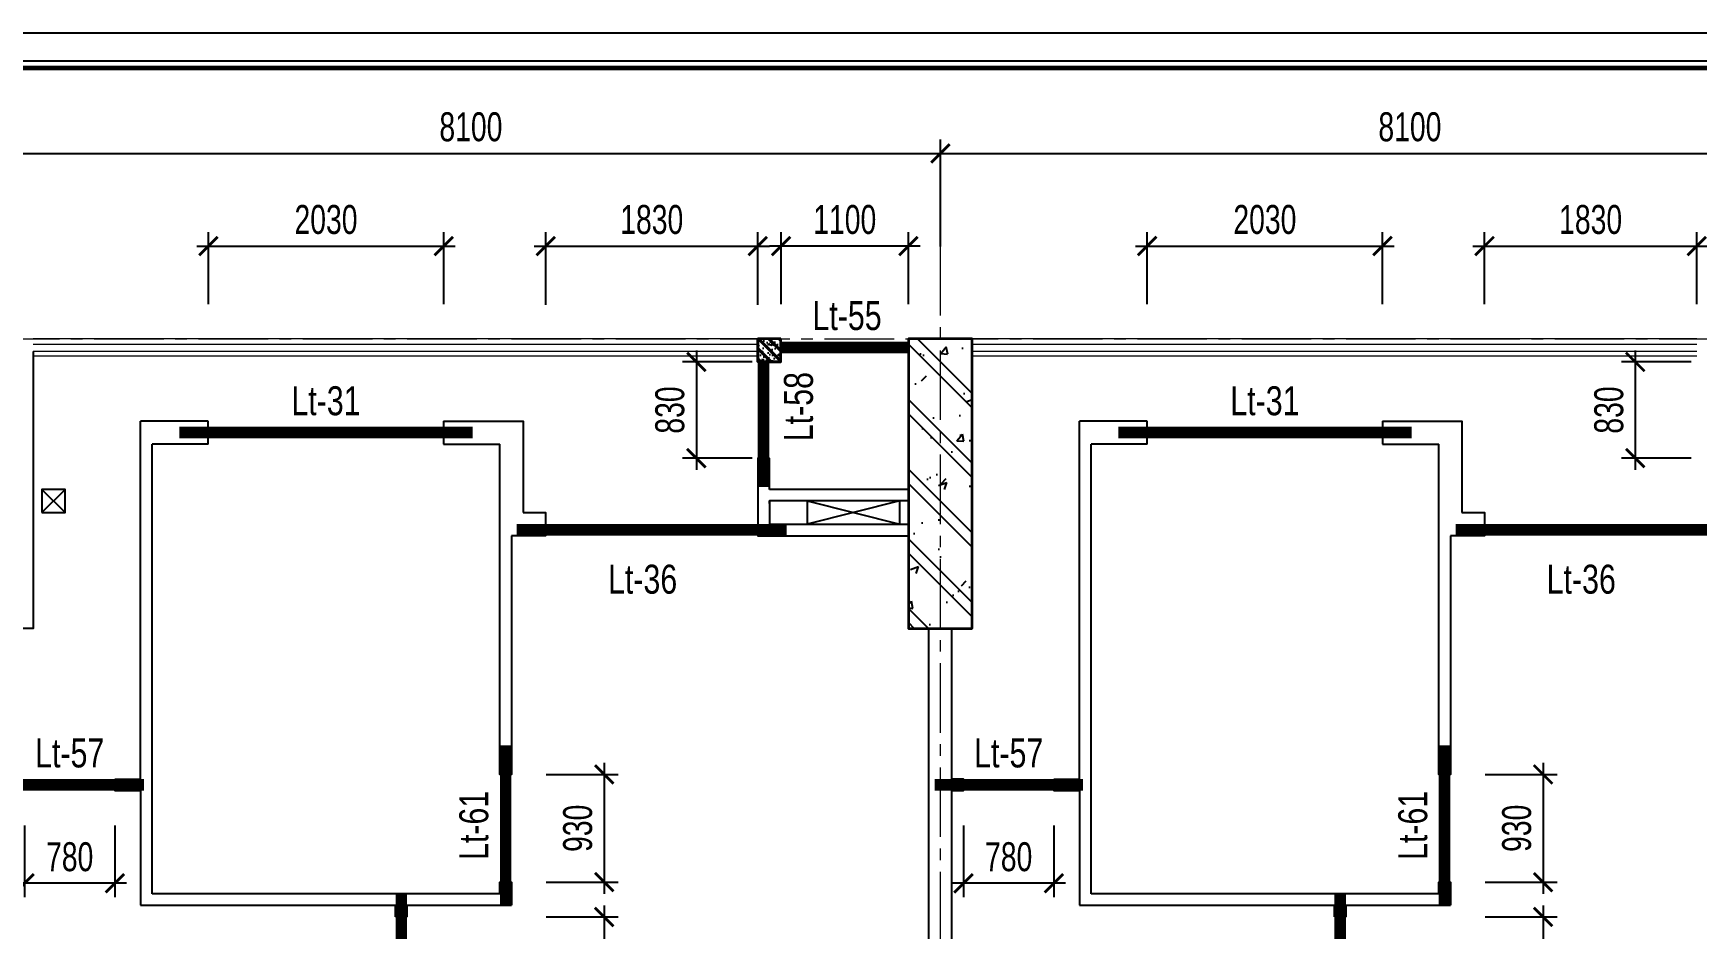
# Model space of a CAD drawing. Header units: millimetres. Extents: x 0 to 84100, y 0 to 158663.
# Drawn here: x 26796 to 41145, y 90434 to 98163 of the extents above; entities that cross this region are included whole.
import ezdxf
from ezdxf.enums import TextEntityAlignment as Align

# ---------------------------------------------------------------- set-up
doc = ezdxf.new("R2010")
doc.units = ezdxf.units.MM
doc.header["$LTSCALE"] = 800
doc.header["$MEASUREMENT"] = 0
doc.linetypes.add('CENTER2', pattern=[1.125, 0.75, -0.125, 0.125, -0.125])
doc.layers.get('DEFPOINTS').update_dxf_attribs({"color": 87})
for name, color, linetype in [('CDC-KHUNGTEN', 9, 'Continuous'), ('CDC.02.DIM', 1, 'Continuous'), ('CDC.03.BORDER', 3, 'Continuous'), ('CDC.06.TEXT', 2, 'Continuous'), ('CDC.10.HATCH', 9, 'Continuous'), ('KCS_LANH_TO', 3, 'Continuous'), ('new bloc sdfasdfk$0$KT-CTN', 3, 'Continuous')]:
    doc.layers.add(name, color=color, linetype=linetype)
for name, color, linetype, lineweight in [('CDC.01.AXIS', 160, 'CENTER2', 13), ('CDC.09.COLUMN', 4, 'Continuous', 35), ('CDC.11.NOTE', 8, 'Continuous', 18)]:
    doc.layers.add(name, color=color, linetype=linetype, lineweight=lineweight)
doc.layers.add('CDC.15.NOPLOT', color=87, linetype='Continuous', plot=False)
doc.styles.add('KCS_SMTEXT', font='arial.ttf', dxfattribs={"width": 0.7})
doc.dimstyles.new('KCS_DIM100', dxfattribs={"dimscale": 100, "dimtxt": 2.5, "dimasz": 1.6, "dimexe": 1.2, "dimexo": 0, "dimgap": 1, "dimtad": 1, "dimdec": 0, "dimzin": 0, "dimdsep": 46, "dimtxsty": 'KCS_SMTEXT', "dimblk": 'ARCHTICK', "dimcen": 0, "dimdle": 1, "dimclrd": 1, "dimclre": 1, "dimclrt": 2, "dimadec": 0, "dimazin": 0, "dimtfac": 1, "dimtdec": 0, "dimtix": 1, "dimtmove": 2, "dimatfit": 3, "dimfxl": 1, "dimtolj": 1, "dimtzin": 0, "dimarcsym": 0})

# ---------------------------------------------------------------- blocks, each defined once
blk = doc.blocks.new('TRUC9-31')
at = {"layer": 'CDC.10.HATCH', "ltscale": 0.5}
h = blk.add_hatch(dxfattribs=at)
h.set_pattern_fill('BETONG', color=256, scale=100, style=0, pattern_type=2)
h.set_pattern_definition([(50, (0, 0), (717.26, -62.752), [75, -825]), (355, (0, 0), (-138.751, 752.192), [60, -660]), (100.4514, (59.8, -5.2), (578.509, 689.4395), [63.74, -701.142]), (46.1842, (0, 200), (1067.241, -165.519), [112.5, -1237.5]), (96.6356, (88.9, 186.2), (934.663, 974.118), [95.61, -1051.713]), (351.1842, (0, 200), (934.662, 974.119), [90, -990]), (21, (100, 150), (596.907, -402.619), [75, -825]), (226, (100, 150), (671.882, -365.54), [60, -660]), (71.4514, (149.74, 116.45), (840.223, 322.5305), [63.74, -701.142]), (67.5, (0, 0), (-155.9162, 294.3745), [0, -652, 0, -670, 0, -662.5]), (4.5, (0, 0), (283.351, 380.1032), [0, -382, 0, -637, 0, -252.5]), (327.5, (-223, 0), (533.8224, -22.5549), [0, -250, 0, -780, 0, -1035]), (317.5, (-323, 0), (583.186, 100.105), [0, -325, 0, -518, 0, -735]), (315, (0, 0), (300.5204, 300.5204), []), (315, (0, 122.5), (300.5204, 300.5204), [])])
h.paths.add_polyline_path([(24325, 46100), (24875, 46100), (24875, 48600), (24325, 48600), (24325, 47086)])
at = {"layer": 'CDC.01.AXIS'}
for p, q in [((24600, -1600), (24600, 50200)), ((-1600, 48600), (58900, 48600))]:
    blk.add_line(p, q, dxfattribs=at)
at = {"layer": 'CDC.09.COLUMN'}
blk.add_lwpolyline([(24875, 46100), (24875, 48600), (24325, 48600), (24325, 46100)], close=True, dxfattribs=at)
blk = doc.blocks.new('new bloc sdfasdfk$0$ktn tang can ho')
at = {"layer": 'new bloc sdfasdfk$0$KT-CTN'}
for p, q in [((550, 39200), (350, 39000)), ((350, 39200), (550, 39000)), ((7750, 39100), (6950, 38900)), ((6950, 39100), (7750, 38900))]:
    blk.add_line(p, q, dxfattribs=at)
for points in [[(350, 39000), (550, 39000), (550, 39200), (350, 39200)], [(6950, 38900), (7750, 38900), (7750, 39100), (6950, 39100)]]:
    blk.add_lwpolyline(points, close=True, dxfattribs=at)
blk = doc.blocks.new('_ArchTick')
at = {"color": 0, "linetype": 'ByBlock', "const_width": 0.15}
blk.add_lwpolyline([(-0.5, -0.5), (0.5, 0.5)], dxfattribs=at)
blk = doc.blocks.new('*D74')
at = {"layer": 'CDC.02.DIM', "color": 1, "lineweight": -2, "ltscale": 0.5, "transparency": 16777216}
for p, q in [((26521, 96322), (26521, 97246)), ((34621, 96322), (34621, 97246)), ((26421, 97126), (34721, 97126))]:
    blk.add_line(p, q, dxfattribs=at)
at = {"layer": 'DEFPOINTS', "color": 0, "ltscale": 0.5, "transparency": 16777216}
for p in [(34621, 97126), (26521, 96322), (34621, 96322)]:
    blk.add_point(p, dxfattribs=at)
at = {"layer": 'CDC.02.DIM', "color": 1, "lineweight": -2, "ltscale": 0.5, "transparency": 16777216, "xscale": 160, "yscale": 160, "zscale": 160, "rotation": 180}
blk.add_blockref('_ArchTick', (26521, 97126), dxfattribs=at)
at = {"layer": 'CDC.02.DIM', "color": 1, "lineweight": -2, "ltscale": 0.5, "transparency": 16777216, "xscale": 160, "yscale": 160, "zscale": 160}
blk.add_blockref('_ArchTick', (34621, 97126), dxfattribs=at)
at = {"layer": 'CDC.02.DIM', "color": 2, "ltscale": 0.5, "transparency": 16777216, "insert": (30571, 97354), "char_height": 250, "attachment_point": 5, "style": 'KCS_SMTEXT'}
blk.add_mtext('\\A1;8100', dxfattribs=at)
blk = doc.blocks.new('*D75')
at = {"layer": 'CDC.02.DIM', "color": 1, "lineweight": -2, "ltscale": 0.5, "transparency": 16777216}
for p, q in [((34621, 96322), (34621, 97246)), ((42721, 96322), (42721, 97246)), ((34521, 97126), (42821, 97126))]:
    blk.add_line(p, q, dxfattribs=at)
at = {"layer": 'DEFPOINTS', "color": 0, "ltscale": 0.5, "transparency": 16777216}
for p in [(42721, 97126), (34621, 96322), (42721, 96322)]:
    blk.add_point(p, dxfattribs=at)
at = {"layer": 'CDC.02.DIM', "color": 1, "lineweight": -2, "ltscale": 0.5, "transparency": 16777216, "xscale": 160, "yscale": 160, "zscale": 160, "rotation": 180}
blk.add_blockref('_ArchTick', (34621, 97126), dxfattribs=at)
at = {"layer": 'CDC.02.DIM', "color": 1, "lineweight": -2, "ltscale": 0.5, "transparency": 16777216, "xscale": 160, "yscale": 160, "zscale": 160}
blk.add_blockref('_ArchTick', (42721, 97126), dxfattribs=at)
at = {"layer": 'CDC.02.DIM', "color": 2, "ltscale": 0.5, "transparency": 16777216, "insert": (38671, 97354), "char_height": 250, "attachment_point": 5, "style": 'KCS_SMTEXT'}
blk.add_mtext('\\A1;8100', dxfattribs=at)
blk = doc.blocks.new('*D103')
at = {"layer": 'CDC.02.DIM', "color": 1, "lineweight": -2, "transparency": 16777216}
for p, q in [((26720, 91326), (26720, 90706)), ((27500, 91326), (27500, 90706)), ((27600, 90826), (26620, 90826))]:
    blk.add_line(p, q, dxfattribs=at)
at = {"layer": 'DEFPOINTS', "color": 0, "transparency": 16777216}
for p in [(26720, 91326), (27500, 91326), (26720, 90826)]:
    blk.add_point(p, dxfattribs=at)
at = {"layer": 'CDC.02.DIM', "color": 1, "lineweight": -2, "transparency": 16777216, "xscale": 160, "yscale": 160, "zscale": 160, "rotation": 180}
blk.add_blockref('_ArchTick', (26720, 90826), dxfattribs=at)
at = {"layer": 'CDC.02.DIM', "color": 1, "lineweight": -2, "transparency": 16777216, "xscale": 160, "yscale": 160, "zscale": 160}
blk.add_blockref('_ArchTick', (27500, 90826), dxfattribs=at)
at = {"layer": 'CDC.02.DIM', "color": 2, "transparency": 16777216, "insert": (27110, 91054), "char_height": 250, "attachment_point": 5, "style": 'KCS_SMTEXT'}
blk.add_mtext('\\A1;780', dxfattribs=at)
blk = doc.blocks.new('*D104')
at = {"layer": 'CDC.02.DIM', "color": 1, "lineweight": -2, "transparency": 16777216}
for p, q in [((33246, 95826), (33246, 96446)), ((34346, 95826), (34346, 96446)), ((34446, 96326), (33146, 96326))]:
    blk.add_line(p, q, dxfattribs=at)
at = {"layer": 'DEFPOINTS', "color": 0, "transparency": 16777216}
for p in [(33246, 96326), (33246, 95826), (34346, 95826)]:
    blk.add_point(p, dxfattribs=at)
at = {"layer": 'CDC.02.DIM', "color": 1, "lineweight": -2, "transparency": 16777216, "xscale": 160, "yscale": 160, "zscale": 160, "rotation": 180}
blk.add_blockref('_ArchTick', (33246, 96326), dxfattribs=at)
at = {"layer": 'CDC.02.DIM', "color": 1, "lineweight": -2, "transparency": 16777216, "xscale": 160, "yscale": 160, "zscale": 160}
blk.add_blockref('_ArchTick', (34346, 96326), dxfattribs=at)
at = {"layer": 'CDC.02.DIM', "color": 2, "transparency": 16777216, "insert": (33796, 96554), "char_height": 250, "attachment_point": 5, "style": 'KCS_SMTEXT'}
blk.add_mtext('\\A1;1100', dxfattribs=at)
blk = doc.blocks.new('*D105')
at = {"layer": 'CDC.02.DIM', "color": 1, "lineweight": -2, "transparency": 16777216}
for p, q in [((31216, 95819), (31216, 96446)), ((33046, 95819), (33046, 96446)), ((31116, 96326), (33146, 96326))]:
    blk.add_line(p, q, dxfattribs=at)
at = {"layer": 'DEFPOINTS', "color": 0, "transparency": 16777216}
for p in [(33046, 96326), (31216, 95819), (33046, 95819)]:
    blk.add_point(p, dxfattribs=at)
at = {"layer": 'CDC.02.DIM', "color": 1, "lineweight": -2, "transparency": 16777216, "xscale": 160, "yscale": 160, "zscale": 160, "rotation": 180}
blk.add_blockref('_ArchTick', (31216, 96326), dxfattribs=at)
at = {"layer": 'CDC.02.DIM', "color": 1, "lineweight": -2, "transparency": 16777216, "xscale": 160, "yscale": 160, "zscale": 160}
blk.add_blockref('_ArchTick', (33046, 96326), dxfattribs=at)
at = {"layer": 'CDC.02.DIM', "color": 2, "transparency": 16777216, "insert": (32131, 96554), "char_height": 250, "attachment_point": 5, "style": 'KCS_SMTEXT'}
blk.add_mtext('\\A1;1830', dxfattribs=at)
blk = doc.blocks.new('*D106')
at = {"layer": 'CDC.02.DIM', "color": 1, "lineweight": -2, "transparency": 16777216}
for p, q in [((28306, 95826), (28306, 96446)), ((30336, 95826), (30336, 96446)), ((28206, 96326), (30436, 96326))]:
    blk.add_line(p, q, dxfattribs=at)
at = {"layer": 'DEFPOINTS', "color": 0, "transparency": 16777216}
for p in [(30336, 96326), (28306, 95826), (30336, 95826)]:
    blk.add_point(p, dxfattribs=at)
at = {"layer": 'CDC.02.DIM', "color": 1, "lineweight": -2, "transparency": 16777216, "xscale": 160, "yscale": 160, "zscale": 160, "rotation": 180}
blk.add_blockref('_ArchTick', (28306, 96326), dxfattribs=at)
at = {"layer": 'CDC.02.DIM', "color": 1, "lineweight": -2, "transparency": 16777216, "xscale": 160, "yscale": 160, "zscale": 160}
blk.add_blockref('_ArchTick', (30336, 96326), dxfattribs=at)
at = {"layer": 'CDC.02.DIM', "color": 2, "transparency": 16777216, "insert": (29321, 96554), "char_height": 250, "attachment_point": 5, "style": 'KCS_SMTEXT'}
blk.add_mtext('\\A1;2030', dxfattribs=at)
blk = doc.blocks.new('*D109')
at = {"layer": 'CDC.02.DIM', "color": 1, "lineweight": -2, "transparency": 16777216}
for p, q in [((31721, 90636), (31721, 89506)), ((31221, 90536), (31841, 90536)), ((31221, 89606), (31841, 89606))]:
    blk.add_line(p, q, dxfattribs=at)
at = {"layer": 'DEFPOINTS', "color": 0, "transparency": 16777216}
for p in [(31221, 90536), (31221, 89606), (31721, 89606)]:
    blk.add_point(p, dxfattribs=at)
at = {"layer": 'CDC.02.DIM', "color": 1, "lineweight": -2, "transparency": 16777216, "xscale": 160, "yscale": 160, "zscale": 160}
for p, rotation in [((31721, 90536), 90), ((31721, 89606), 270)]:
    blk.add_blockref('_ArchTick', p, dxfattribs=dict(at, rotation=rotation))
at = {"layer": 'CDC.02.DIM', "color": 2, "transparency": 16777216, "insert": (31493, 90071), "char_height": 250, "attachment_point": 5, "rotation": 90, "style": 'KCS_SMTEXT'}
blk.add_mtext('\\A1;930', dxfattribs=at)
blk = doc.blocks.new('*D110')
at = {"layer": 'CDC.02.DIM', "color": 1, "lineweight": -2, "transparency": 16777216}
for p, q in [((31721, 91866), (31721, 90736)), ((31221, 91766), (31841, 91766)), ((31221, 90836), (31841, 90836))]:
    blk.add_line(p, q, dxfattribs=at)
at = {"layer": 'DEFPOINTS', "color": 0, "transparency": 16777216}
for p in [(31221, 91766), (31221, 90836), (31721, 90836)]:
    blk.add_point(p, dxfattribs=at)
at = {"layer": 'CDC.02.DIM', "color": 1, "lineweight": -2, "transparency": 16777216, "xscale": 160, "yscale": 160, "zscale": 160}
for p, rotation in [((31721, 91766), 90), ((31721, 90836), 270)]:
    blk.add_blockref('_ArchTick', p, dxfattribs=dict(at, rotation=rotation))
at = {"layer": 'CDC.02.DIM', "color": 2, "transparency": 16777216, "insert": (31493, 91301), "char_height": 250, "attachment_point": 5, "rotation": 90, "style": 'KCS_SMTEXT'}
blk.add_mtext('\\A1;930', dxfattribs=at)
blk = doc.blocks.new('*D113')
at = {"layer": 'CDC.02.DIM', "color": 1, "lineweight": -2, "transparency": 16777216}
for p, q in [((34820, 91326), (34820, 90706)), ((35600, 91326), (35600, 90706)), ((35700, 90826), (34720, 90826))]:
    blk.add_line(p, q, dxfattribs=at)
at = {"layer": 'DEFPOINTS', "color": 0, "transparency": 16777216}
for p in [(34820, 91326), (35600, 91326), (34820, 90826)]:
    blk.add_point(p, dxfattribs=at)
at = {"layer": 'CDC.02.DIM', "color": 1, "lineweight": -2, "transparency": 16777216, "xscale": 160, "yscale": 160, "zscale": 160, "rotation": 180}
blk.add_blockref('_ArchTick', (34820, 90826), dxfattribs=at)
at = {"layer": 'CDC.02.DIM', "color": 1, "lineweight": -2, "transparency": 16777216, "xscale": 160, "yscale": 160, "zscale": 160}
blk.add_blockref('_ArchTick', (35600, 90826), dxfattribs=at)
at = {"layer": 'CDC.02.DIM', "color": 2, "transparency": 16777216, "insert": (35210, 91054), "char_height": 250, "attachment_point": 5, "style": 'KCS_SMTEXT'}
blk.add_mtext('\\A1;780', dxfattribs=at)
blk = doc.blocks.new('*D115')
at = {"layer": 'CDC.02.DIM', "color": 1, "lineweight": -2, "transparency": 16777216}
for p, q in [((39820, 90636), (39820, 89506)), ((39320, 90536), (39940, 90536)), ((39320, 89606), (39940, 89606))]:
    blk.add_line(p, q, dxfattribs=at)
at = {"layer": 'DEFPOINTS', "color": 0, "transparency": 16777216}
for p in [(39320, 90536), (39320, 89606), (39820, 89606)]:
    blk.add_point(p, dxfattribs=at)
at = {"layer": 'CDC.02.DIM', "color": 1, "lineweight": -2, "transparency": 16777216, "xscale": 160, "yscale": 160, "zscale": 160}
for p, rotation in [((39820, 90536), 90), ((39820, 89606), 270)]:
    blk.add_blockref('_ArchTick', p, dxfattribs=dict(at, rotation=rotation))
at = {"layer": 'CDC.02.DIM', "color": 2, "transparency": 16777216, "insert": (39593, 90071), "char_height": 250, "attachment_point": 5, "rotation": 90, "style": 'KCS_SMTEXT'}
blk.add_mtext('\\A1;930', dxfattribs=at)
blk = doc.blocks.new('*D116')
at = {"layer": 'CDC.02.DIM', "color": 1, "lineweight": -2, "transparency": 16777216}
for p, q in [((39820, 91866), (39820, 90736)), ((39320, 91766), (39940, 91766)), ((39320, 90836), (39940, 90836))]:
    blk.add_line(p, q, dxfattribs=at)
at = {"layer": 'DEFPOINTS', "color": 0, "transparency": 16777216}
for p in [(39320, 91766), (39320, 90836), (39820, 90836)]:
    blk.add_point(p, dxfattribs=at)
at = {"layer": 'CDC.02.DIM', "color": 1, "lineweight": -2, "transparency": 16777216, "xscale": 160, "yscale": 160, "zscale": 160}
for p, rotation in [((39820, 91766), 90), ((39820, 90836), 270)]:
    blk.add_blockref('_ArchTick', p, dxfattribs=dict(at, rotation=rotation))
at = {"layer": 'CDC.02.DIM', "color": 2, "transparency": 16777216, "insert": (39593, 91301), "char_height": 250, "attachment_point": 5, "rotation": 90, "style": 'KCS_SMTEXT'}
blk.add_mtext('\\A1;930', dxfattribs=at)
blk = doc.blocks.new('*D118')
at = {"layer": 'CDC.02.DIM', "color": 1, "lineweight": -2, "transparency": 16777216}
for p, q in [((39315, 95826), (39315, 96446)), ((41145, 95826), (41145, 96446)), ((39215, 96326), (41245, 96326))]:
    blk.add_line(p, q, dxfattribs=at)
at = {"layer": 'DEFPOINTS', "color": 0, "transparency": 16777216}
for p in [(41145, 96326), (39315, 95826), (41145, 95826)]:
    blk.add_point(p, dxfattribs=at)
at = {"layer": 'CDC.02.DIM', "color": 1, "lineweight": -2, "transparency": 16777216, "xscale": 160, "yscale": 160, "zscale": 160, "rotation": 180}
blk.add_blockref('_ArchTick', (39315, 96326), dxfattribs=at)
at = {"layer": 'CDC.02.DIM', "color": 1, "lineweight": -2, "transparency": 16777216, "xscale": 160, "yscale": 160, "zscale": 160}
blk.add_blockref('_ArchTick', (41145, 96326), dxfattribs=at)
at = {"layer": 'CDC.02.DIM', "color": 2, "transparency": 16777216, "insert": (40230, 96554), "char_height": 250, "attachment_point": 5, "style": 'KCS_SMTEXT'}
blk.add_mtext('\\A1;1830', dxfattribs=at)
blk = doc.blocks.new('*D119')
at = {"layer": 'CDC.02.DIM', "color": 1, "lineweight": -2, "transparency": 16777216}
for p, q in [((36405, 95826), (36405, 96446)), ((38435, 95826), (38435, 96446)), ((36305, 96326), (38535, 96326))]:
    blk.add_line(p, q, dxfattribs=at)
at = {"layer": 'DEFPOINTS', "color": 0, "transparency": 16777216}
for p in [(38435, 96326), (36405, 95826), (38435, 95826)]:
    blk.add_point(p, dxfattribs=at)
at = {"layer": 'CDC.02.DIM', "color": 1, "lineweight": -2, "transparency": 16777216, "xscale": 160, "yscale": 160, "zscale": 160, "rotation": 180}
blk.add_blockref('_ArchTick', (36405, 96326), dxfattribs=at)
at = {"layer": 'CDC.02.DIM', "color": 1, "lineweight": -2, "transparency": 16777216, "xscale": 160, "yscale": 160, "zscale": 160}
blk.add_blockref('_ArchTick', (38435, 96326), dxfattribs=at)
at = {"layer": 'CDC.02.DIM', "color": 2, "transparency": 16777216, "insert": (37420, 96554), "char_height": 250, "attachment_point": 5, "style": 'KCS_SMTEXT'}
blk.add_mtext('\\A1;2030', dxfattribs=at)
blk = doc.blocks.new('*D121')
at = {"layer": 'CDC.02.DIM', "color": 1, "lineweight": -2, "transparency": 16777216}
for p, q in [((32516, 95426), (32516, 94396)), ((32998, 95326), (32396, 95326)), ((32998, 94496), (32396, 94496))]:
    blk.add_line(p, q, dxfattribs=at)
at = {"layer": 'DEFPOINTS', "color": 0, "transparency": 16777216}
for p in [(32998, 95326), (32516, 94496), (32998, 94496)]:
    blk.add_point(p, dxfattribs=at)
at = {"layer": 'CDC.02.DIM', "color": 1, "lineweight": -2, "transparency": 16777216, "xscale": 160, "yscale": 160, "zscale": 160}
for p, rotation in [((32516, 95326), 90), ((32516, 94496), 270)]:
    blk.add_blockref('_ArchTick', p, dxfattribs=dict(at, rotation=rotation))
at = {"layer": 'CDC.02.DIM', "color": 2, "transparency": 16777216, "insert": (32288, 94911), "char_height": 250, "attachment_point": 5, "rotation": 90, "style": 'KCS_SMTEXT'}
blk.add_mtext('\\A1;830', dxfattribs=at)
blk = doc.blocks.new('*D122')
at = {"layer": 'CDC.02.DIM', "color": 1, "lineweight": -2, "transparency": 16777216}
for p, q in [((40615, 95426), (40615, 94396)), ((41098, 95326), (40495, 95326)), ((41098, 94496), (40495, 94496))]:
    blk.add_line(p, q, dxfattribs=at)
at = {"layer": 'DEFPOINTS', "color": 0, "transparency": 16777216}
for p in [(41098, 95326), (40615, 94496), (41098, 94496)]:
    blk.add_point(p, dxfattribs=at)
at = {"layer": 'CDC.02.DIM', "color": 1, "lineweight": -2, "transparency": 16777216, "xscale": 160, "yscale": 160, "zscale": 160}
for p, rotation in [((40615, 95326), 90), ((40615, 94496), 270)]:
    blk.add_blockref('_ArchTick', p, dxfattribs=dict(at, rotation=rotation))
at = {"layer": 'CDC.02.DIM', "color": 2, "transparency": 16777216, "insert": (40388, 94911), "char_height": 250, "attachment_point": 5, "rotation": 90, "style": 'KCS_SMTEXT'}
blk.add_mtext('\\A1;830', dxfattribs=at)
blk = doc.blocks.new('Khung tên chuẩn')
at = {"layer": 'CDC-KHUNGTEN', "color": 8}
blk.add_lwpolyline([(75096, 1100), (83000, 1100), (83000, 58300), (3000, 58300), (3000, 1100), (75096, 1100)], dxfattribs=at)
at = {"layer": 'CDC-KHUNGTEN', "color": 255, "lineweight": 60}
blk.add_lwpolyline([(74900, 1400), (74900, 58000), (3300, 58000), (3300, 1400), (74900, 1400)], close=True, dxfattribs=at)

msp = doc.modelspace()

# ---------------------------------------------------------------- hatches: boundary and pattern name
at = {"layer": 'CDC.10.HATCH', "ltscale": 0.5}
h = msp.add_hatch(dxfattribs=at)
h.set_pattern_fill('DANG-01', color=256, scale=15, style=0, pattern_type=2)
h.set_pattern_definition([(130, (3839574.09, -471787.55), (-107.5890274, -9.4128202), [11.25, -123.75]), (185, (3839574.09, -471787.55), (20.8127, 112.82882), [9, -99]), (79.5486, (3839565.12, -471788.33), (-86.7764073, 103.4159313), [9.5610285, -105.1713168]), (133.8158, (3839574.09, -471757.55), (-160.0861573, -24.827852), [16.875, -185.625]), (83.3644, (3839560.75, -471759.62), (-140.199406, 146.1176806), [14.341543, -157.75695]), (188.8158, (3839574.09, -471757.55), (-140.199292, 146.11779), [13.5, -148.5]), (159, (3839559.09, -471765.05), (-89.5360578, -60.3928336), [11.25, -123.75]), (214, (3839559.09, -471765.05), (-36.4972998, 108.7725068), [9, -99]), (108.5486, (3839551.63, -471770.08), (-126.0333943, 48.3795745), [9.5610285, -105.1713168]), (142.5, (3839574.088, -471787.547), (-1.8239783, 49.93407807), [0, -97.8, 0, -100.5, 0, -99.375]), (172.5, (3839574.09, -471787.547), (-39.4604306, 59.1617568), [0, -57.3, 0, -95.55, 0, -37.875]), (212.5, (3839607.538, -471787.547), (-80.07336543, -3.38323076), [0, -37.5, 0, -117, 0, -155.25]), (222.5, (3839622.54, -471787.55), (-87.4779254, 15.0157473), [0, -48.75, 0, -77.7, 0, -110.25]), (135, (3839574.09, -471787.55), (45.0780573, 45.0780573), []), (135, (3839574.09, -471769.17), (45.0780573, 45.0780573), [])])
h.paths.add_polyline_path([(33245.5, 95526.1), (33045.5, 95526.1), (33045.5, 95326.1), (33245.5, 95326.1)])

# ---------------------------------------------------------------- linework, layer by layer
at = {"layer": 'CDC.03.BORDER'}
for p, q in [((28305.7, 94816.1), (27720.7, 94816.1)), ((27720.7, 91726.1), (27720.7, 94816.1)), ((28305.7, 94616.1), (28305.7, 94816.1)), ((30335.7, 94816.1), (30335.7, 94616.1)), ((36405.4, 94816.1), (35820.5, 94816.1)), ((35820.5, 91726.1), (35820.5, 94816.1)), ((36405.4, 94616.1), (36405.4, 94816.1)), ((38435.4, 94816.1), (38435.4, 94616.1)), ((27820.7, 90736.1), (27820.7, 94616.1)), ((28305.7, 94616.1), (27820.7, 94616.1)), ((30335.7, 94616.1), (30820.7, 94616.1)), ((35920.5, 90736.1), (35920.5, 94616.1)), ((36405.4, 94616.1), (35920.5, 94616.1)), ((38435.4, 94616.1), (38920.4, 94616.1)), ((33145.5, 94226.1), (33145.5, 94496.1)), ((33145.5, 94104.3), (33145.5, 94126.1)), ((27500.3, 91726.1), (27720.7, 91726.1)), ((35600.1, 91726.1), (35820.5, 91726.1)), ((27720.7, 91626.1), (27720.7, 90636.1)), ((35820.5, 91626.1), (35820.5, 90636.1)), ((30820.7, 90736.1), (27820.7, 90736.1)), ((38920.4, 90736.1), (35920.5, 90736.1)), ((27720.7, 90636.1), (29920.7, 90636.1)), ((29920.7, 90536.1), (29920.7, 90636.1)), ((30020.7, 90636.1), (30920.7, 90636.1)), ((30020.7, 90536.1), (30020.7, 90636.1)), ((35820.5, 90636.1), (38020.4, 90636.1)), ((38020.4, 90536.1), (38020.4, 90636.1)), ((38120.4, 90636.1), (39020.4, 90636.1)), ((38120.4, 90536.1), (38120.4, 90636.1)), ((30020.7, 90536.1), (29920.7, 90536.1)), ((38120.4, 90536.1), (38020.4, 90536.1))]:
    msp.add_line(p, q, dxfattribs=at)
for points in [[(26795.9, 95416.1), (26795.9, 93026.1), (26620.7, 93026.1)], [(34895.7, 95416.1), (34895.7, 93026.1), (34720.4, 93026.1)], [(30335.7, 94816.1), (31020.7, 94816.1), (31020.7, 94026.1)], [(38435.4, 94816.1), (39120.4, 94816.1), (39120.4, 94026.1)], [(30920.7, 93826.1), (30920.7, 91766.1), (30820.7, 91766.1), (30820.7, 94616.1)], [(39020.4, 93826.1), (39020.4, 91766.1), (38920.4, 91766.1), (38920.4, 94616.1)], [(33145.5, 94496.1), (33045.5, 94496.1), (33045.5, 93826.1), (34345.7, 93826.1)], [(34345.7, 94226.1), (33145.5, 94226.1)], [(31020.7, 94026.1), (31215.5, 94026.1), (31215.5, 93826.1), (30920.7, 93826.1)], [(34345.7, 94126.1), (33145.5, 94126.1), (33145.5, 93926.1), (34345.7, 93926.1), (34345.7, 94126.1)], [(39120.4, 94026.1), (39315.4, 94026.1), (39315.4, 93826.1), (39020.4, 93826.1)], [(34520.7, 87426.1), (34520.7, 93026.1), (34345.7, 93026.1), (34345.7, 93826.1)], [(34720.4, 87426.1), (34720.4, 91626.1), (34820.1, 91626.1), (34820.1, 91726.1), (34720.4, 91726.1), (34720.4, 93026.1)], [(27500.3, 91726.1), (27500.3, 91626.1), (27720.7, 91626.1)], [(35600.1, 91726.1), (35600.1, 91626.1), (35820.5, 91626.1)], [(30820.7, 90736.1), (30820.7, 90836.1), (30920.7, 90836.1), (30920.7, 90636.1)], [(38920.4, 90736.1), (38920.4, 90836.1), (39020.4, 90836.1), (39020.4, 90636.1)]]:
    msp.add_lwpolyline(points, dxfattribs=at)
at = {"layer": 'CDC.09.COLUMN', "color": 4, "ltscale": 0.5}
for p, q in [((33045.5, 95326.1), (33045.5, 95526.1)), ((33245.5, 95526.1), (33045.5, 95526.1)), ((33245.5, 95326.1), (33245.5, 95526.1)), ((33245.5, 95326.1), (33045.5, 95326.1))]:
    msp.add_line(p, q, dxfattribs=at)
at = {"layer": 'CDC.09.COLUMN'}
msp.add_lwpolyline([(33245.5, 95526.1), (33045.5, 95526.1), (33045.5, 95326.1), (33245.5, 95326.1)], close=True, dxfattribs=at)
at = {"layer": 'CDC.11.NOTE', "ltscale": 15}
for p, q in [((33045.5, 95526.1), (26795.9, 95526.1)), ((41145.3, 95526.1), (34895.7, 95526.1)), ((33045.5, 95376.1), (26795.9, 95376.1)), ((41145.3, 95376.1), (34895.7, 95376.1))]:
    msp.add_line(p, q, dxfattribs=at)
at = {"layer": 'CDC.11.NOTE'}
for p, q in [((33045.5, 95476.1), (26795.9, 95476.1)), ((41145.3, 95476.1), (34895.7, 95476.1)), ((33045.5, 95416.1), (26795.9, 95416.1)), ((41145.3, 95416.1), (34895.7, 95416.1))]:
    msp.add_line(p, q, dxfattribs=at)
at = {"layer": 'CDC.15.NOPLOT'}
for points in [[(7620.7, 97926.1), (69720.7, 97926.1), (69720.7, 44526.1), (7620.7, 44526.1)], [(8420.7, 97126.1), (68920.7, 97126.1), (68920.7, 45326.1), (8420.7, 45326.1)]]:
    msp.add_lwpolyline(points, close=True, dxfattribs=at)
at = {"layer": 'KCS_LANH_TO', "color": 5, "const_width": 100}
msp.add_lwpolyline([(33245.5, 95451.1), (34345.9, 95451.1)], dxfattribs=at)
at = {"layer": 'KCS_LANH_TO', "color": 9, "const_width": 100}
for points in [[(33095.5, 94246.1), (33095.5, 95326.1)], [(33295.5, 93876.1), (30965.7, 93876.1)], [(41395.3, 93876.1), (39065.4, 93876.1)], [(30870.7, 92016.1), (30870.7, 90636.1)], [(38970.4, 92016.1), (38970.4, 90636.1)], [(27750.3, 91676.1), (26470.3, 91676.1)], [(35850.1, 91676.1), (34570.1, 91676.1)], [(29970.7, 90736.1), (29970.7, 89356.1)], [(38070.4, 90736.1), (38070.4, 89356.1)]]:
    msp.add_lwpolyline(points, dxfattribs=at)
at = {"layer": 'KCS_LANH_TO', "color": 7, "const_width": 100}
for points in [[(30585.7, 94716.1), (28055.7, 94716.1)], [(38685.4, 94716.1), (36155.4, 94716.1)]]:
    msp.add_lwpolyline(points, dxfattribs=at)

# ---------------------------------------------------------------- block references
msp.add_blockref('Khung tên chuẩn', (0, 39862.9))
at = {"layer": 'CDC.11.NOTE'}
msp.add_blockref('TRUC9-31', (10020.7, 46926.1), dxfattribs=at)
at = {"layer": 'new bloc sdfasdfk$0$KT-CTN'}
msp.add_blockref('new bloc sdfasdfk$0$ktn tang can ho', (26520.7, 55026.1), dxfattribs=at)

# ---------------------------------------------------------------- texts
at = {"layer": 'CDC.06.TEXT', "style": 'KCS_SMTEXT', "width": 0.75}
for s, p in [('Lt-55', (33815.6, 95601.1)), ('Lt-36', (32052.2, 93326.1)), ('Lt-36', (40149, 93326.1))]:
    msp.add_text(s, height=250, dxfattribs=at).set_placement(p, align=Align.CENTER)
for s, rotation, p in [('Lt-58', 90, (33521.5, 94940.5)), ('Lt-31', 360, (29320.7, 94866.1)), ('Lt-31', 360, (37420.4, 94866.1)), ('Lt-57', 360, (27110.3, 91826.1)), ('Lt-57', 360, (35210.1, 91826.1)), ('Lt-61', 90, (30720.7, 91326.1)), ('Lt-61', 90, (38820.4, 91326.1))]:
    msp.add_text(s, height=250, rotation=rotation, dxfattribs=at).set_placement(p, align=Align.CENTER)

# ---------------------------------------------------------------- dimensions: what is measured, and where the dimension line sits
at = {"layer": 'CDC.02.DIM', "ltscale": 0.5}
for base, p1, p2, picture, middle in [((34620.7, 97126.1), (26520.7, 96322.1), (34620.7, 96322.1), '*D74', (30570.7, 97353.8)), ((42720.7, 97126.1), (34620.7, 96322.1), (42720.7, 96322.1), '*D75', (38670.7, 97353.8))]:
    dim = msp.add_linear_dim(base=base, p1=p1, p2=p2, dimstyle='KCS_DIM100', dxfattribs=at)
    dim.commit()
    dim.dimension.update_dxf_attribs({"geometry": picture, "text_midpoint": middle})
at = {"layer": 'CDC.02.DIM'}
for base, p1, p2, picture, middle in [((30335.7, 96326.1), (28305.7, 95826.1), (30335.7, 95826.1), '*D106', (29320.7, 96553.9)), ((33045.5, 96326.1), (31215.5, 95819.4), (33045.5, 95819.4), '*D105', (32130.5, 96553.9)), ((38435.4, 96326.1), (36405.4, 95826.1), (38435.4, 95826.1), '*D119', (37420.4, 96553.9)), ((41145.3, 96326.1), (39315.4, 95826.1), (41145.3, 95826.1), '*D118', (40230.4, 96553.9))]:
    dim = msp.add_linear_dim(base=base, p1=p1, p2=p2, dimstyle='KCS_DIM100', dxfattribs=at)
    dim.commit()
    dim.dimension.update_dxf_attribs({"geometry": picture, "text_midpoint": middle})
for base, p1, p2, angle, picture, middle in [((33245.5, 96326.1), (34345.7, 95826.1), (33245.5, 95826.1), 180, '*D104', (33795.6, 96553.8)), ((32515.6, 94496.1), (32998.2, 95326.1), (32998.2, 94496.1), 90, '*D121', (32287.9, 94911.1)), ((40615.4, 94496.1), (41098, 95326.1), (41098, 94496.1), 90, '*D122', (40387.7, 94911.1)), ((31720.7, 90836.1), (31220.7, 91766.1), (31220.7, 90836.1), 90, '*D110', (31492.9, 91301.1)), ((39820.4, 90836.1), (39320.4, 91766.1), (39320.4, 90836.1), 90, '*D116', (39592.7, 91301.1)), ((26720.3, 90826.1), (27500.3, 91326.1), (26720.3, 91326.1), 180, '*D103', (27110.3, 91053.8)), ((34820.1, 90826.1), (35600.1, 91326.1), (34820.1, 91326.1), 180, '*D113', (35210.1, 91053.8)), ((31720.7, 89606.1), (31220.7, 90536.1), (31220.7, 89606.1), 90, '*D109', (31492.9, 90071.1)), ((39820.4, 89606.1), (39320.4, 90536.1), (39320.4, 89606.1), 90, '*D115', (39592.7, 90071.1))]:
    dim = msp.add_linear_dim(base=base, p1=p1, p2=p2, angle=angle, dimstyle='KCS_DIM100', dxfattribs=at)
    dim.commit()
    dim.dimension.update_dxf_attribs({"geometry": picture, "text_midpoint": middle})

doc.saveas('drawing.dxf')
